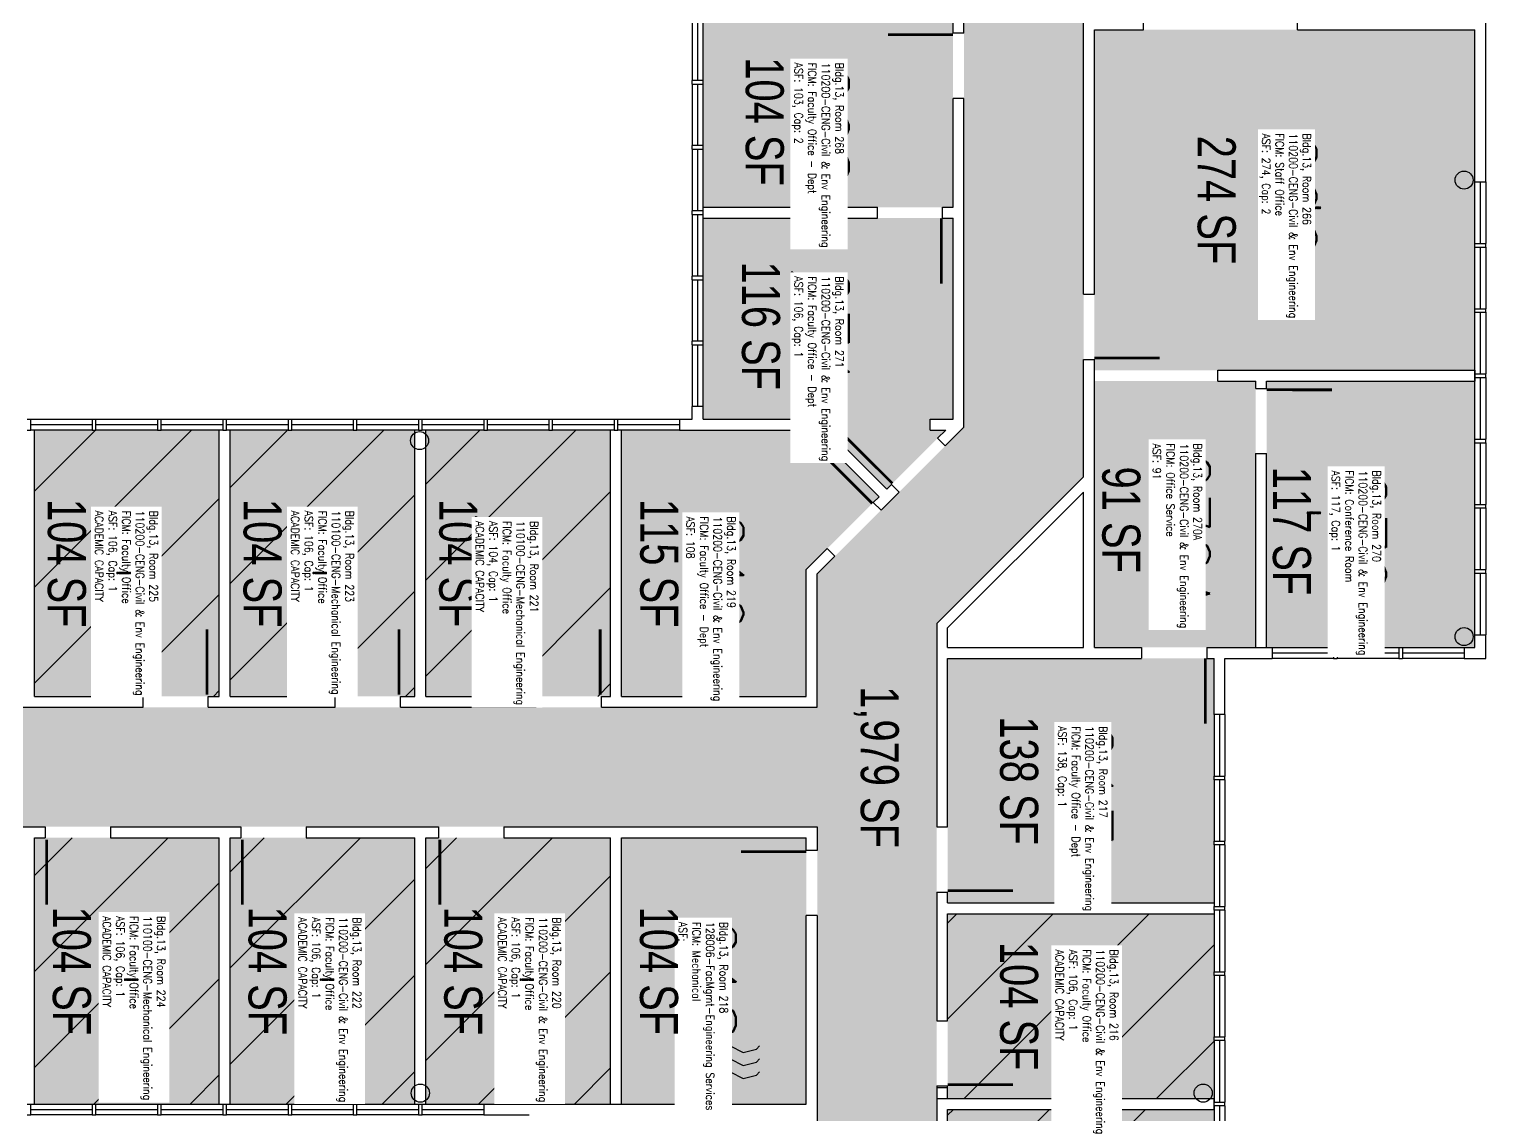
# Model space of a CAD drawing. Header units: inches. Extents: x -1297 to 2310, y -3 to 2532.
# Drawn here: x 1311 to 2115, y 1500 to 2099 of the extents above; entities that cross this region are included whole.
import ezdxf
from ezdxf.enums import TextEntityAlignment as Align

# ---------------------------------------------------------------- set-up
doc = ezdxf.new("R2010")
doc.units = ezdxf.units.IN
doc.header["$LTSCALE"] = 100
doc.header["$MEASUREMENT"] = 0
doc.layers.get('0').update_dxf_attribs({"linetype": 'CONTINUOUS'})
for name, color, linetype in [('A-COLS', 5, 'CONTINUOUS'), ('A-DOOR', 2, 'CONTINUOUS'), ('A-GLAZ', 1, 'CONTINUOUS'), ('A-GLAZ-SILL', 2, 'CONTINUOUS'), ('A-IDEN-ICON', 4, 'CONTINUOUS'), ('A-IDEN-RNUM', 7, 'CONTINUOUS'), ('A-IDEN-SNUM', 4, 'CONTINUOUS'), ('A-IDEN-VNUM', 4, 'CONTINUOUS'), ('A-WALL', 5, 'CONTINUOUS'), ('AREA-TEXT', 3, 'CONTINUOUS'), ('Rooms-Capacity', 4, 'CONTINUOUS'), ('Rooms-Category-Color', 7, 'CONTINUOUS'), ('Rooms-College-Color', 7, 'CONTINUOUS'), ('Rooms-Department-Color', 7, 'CONTINUOUS'), ('Rooms-Division-Color', 7, 'CONTINUOUS'), ('Rooms-Information', 7, 'CONTINUOUS')]:
    doc.layers.add(name, color=color, linetype=linetype)
doc.styles.add('AREA', font='arial.ttf', dxfattribs={"width": 0.75, "height": 24})
doc.styles.add('ROOMSNUMBER', font='txt.shx', dxfattribs={"height": 0.03})
doc.styles.add('ROOMVNUMBER', font='simplex.shx', dxfattribs={"width": 0.85})

# ---------------------------------------------------------------- blocks, each defined once
blk = doc.blocks.new('CPMECH')
for p, q in [((0.015, 0.035), (0.045, 0.045)), ((0.045, 0.045), (0.085, 0.025)), ((0.125, 0.035), (0.135, 0.045)), ((0.005, 0.025), (0.015, 0.035)), ((0.015, -0.005), (0.045, 0.005)), ((0.045, 0.005), (0.085, -0.015)), ((0.085, 0.025), (0.125, 0.035)), ((0.125, -0.005), (0.135, 0.005)), ((0.005, -0.015), (0.015, -0.005)), ((0.015, -0.045), (0.045, -0.035)), ((0.045, -0.035), (0.085, -0.055)), ((0.085, -0.015), (0.125, -0.005)), ((0.125, -0.045), (0.135, -0.035)), ((0.005, -0.055), (0.015, -0.045)), ((0.085, -0.055), (0.125, -0.045))]:
    blk.add_line(p, q)
for points in [[(-0.025, -0.005, 0, 0.02, 0), (-0.025, 0.035, 0.02, 0.02, 0), (-0.025, 0.055, 0.02, 0, 0), (-0.025, 0.065, 0, 0, 0)], [(-0.025, -0.005, 0, 0.02, 0), (-0.025, -0.045, 0.02, 0.02, 0), (-0.025, -0.065, 0.02, 0, 0), (-0.025, -0.075, 0, 0, 0)]]:
    blk.add_lwpolyline(points, format="xyseb")
at = {"const_width": 0.0075}
blk.add_lwpolyline([(-0.0682, -0.0069, 1), (-0.0618, -0.0031, 1)], format="xyb", close=True, dxfattribs=at)
at = {"const_width": 0.015}
blk.add_lwpolyline([(-0.025, -0.005), (-0.065, -0.005)], dxfattribs=at)

msp = doc.modelspace()

# ---------------------------------------------------------------- hatches: boundary and pattern name
at = {"layer": 'Rooms-Capacity'}
h = msp.add_hatch(dxfattribs=at)
h.set_pattern_fill('ANSI31', color=256, scale=300, style=0)
h.paths.add_polyline_path([(1314, 1878), (1416, 1878), (1416, 1731), (1314, 1731)])
h = msp.add_hatch(dxfattribs=at)
h.set_pattern_fill('ANSI31', color=256, scale=300, style=0)
h.paths.add_polyline_path([(1422, 1878), (1524, 1878), (1524, 1731), (1422, 1731)])
h = msp.add_hatch(dxfattribs=at)
h.set_pattern_fill('ANSI31', color=256, scale=300, style=0)
h.paths.add_polyline_path([(1530, 1878), (1632, 1878), (1632, 1731), (1530, 1731)])
h = msp.add_hatch(dxfattribs=at)
h.set_pattern_fill('ANSI31', color=256, scale=300, style=0)
h.paths.add_polyline_path([(1314, 1653), (1416, 1653), (1416, 1506), (1314, 1506)])
h = msp.add_hatch(dxfattribs=at)
h.set_pattern_fill('ANSI31', color=256, scale=300, style=0)
h.paths.add_polyline_path([(1422, 1653), (1524, 1653), (1524, 1506), (1422, 1506)])
h = msp.add_hatch(dxfattribs=at)
h.set_pattern_fill('ANSI31', color=256, scale=300, style=0)
h.paths.add_polyline_path([(1530, 1653), (1632, 1653), (1632, 1506), (1530, 1506)])
h = msp.add_hatch(dxfattribs=at)
h.set_pattern_fill('ANSI31', color=256, scale=300, style=0)
h.paths.add_polyline_path([(1818, 1611), (1965, 1611), (1965, 1509), (1818, 1509)])
h = msp.add_hatch(dxfattribs=at)
h.set_pattern_fill('ANSI31', color=256, scale=300, style=0)
h.paths.add_polyline_path([(1818, 1503), (1965, 1503), (1965, 1401), (1818, 1401)])
at = {"layer": 'Rooms-Category-Color', "true_color": 0xadadad}
for points in [[(1812, 1011), (1812, 1771.24), (1893, 1852.24), (1893, 2105), (1920, 2105), (1920, 2373), (522, 2373), (522, 2203), (562, 2203), (562, 1972), (512, 1972), (512, 1910), (562, 1910), (562, 1589), (514, 1589), (514, 1523), (494, 1503), (494, 1053), (560, 1053), (560, 1475.66), (629, 1544.66), (629, 1659), (629, 2209), (635, 2209), (635, 2193), (672, 2193), (672, 2307), (1827, 2307), (1827, 1879.58), (1746, 1798.58), (1746, 1659), (1746, 1011)], [(629, 1725), (1746, 1725), (1746, 1659), (629, 1659)], [(1638, 1653), (1740, 1653), (1740, 1506), (1638, 1506)]]:
    msp.add_hatch(color=253, dxfattribs=at).paths.add_polyline_path(points)
at = {"layer": 'Rooms-Category-Color', "true_color": 0xfa9ba3}
for points in [[(1821, 2001), (1821, 2109), (1683, 2109), (1683, 2001)], [(1899, 2099), (2109, 2099), (2109, 1911), (1899, 1911)], [(1683, 1995), (1821, 1995), (1821, 1884), (1808.39, 1884), (1808.39, 1878), (1816.93, 1878), (1784.38, 1845.44), (1745.82, 1884), (1683, 1884)], [(1899, 1905), (1988, 1905), (1988, 1758), (1899, 1758)], [(1994, 1905), (2109, 1905), (2109, 1758), (1994, 1758)], [(1314, 1878), (1416, 1878), (1416, 1731), (1314, 1731)], [(1422, 1878), (1524, 1878), (1524, 1731), (1422, 1731)], [(1530, 1878), (1632, 1878), (1632, 1731), (1530, 1731)], [(1638, 1878), (1743.34, 1878), (1780.14, 1841.2), (1740, 1801.07), (1740, 1731), (1638, 1731)], [(1818, 1752), (1965, 1752), (1965, 1617), (1818, 1617)], [(1314, 1653), (1416, 1653), (1416, 1506), (1314, 1506)], [(1422, 1653), (1524, 1653), (1524, 1506), (1422, 1506)], [(1530, 1653), (1632, 1653), (1632, 1506), (1530, 1506)], [(1818, 1611), (1965, 1611), (1965, 1509), (1818, 1509)], [(1818, 1503), (1965, 1503), (1965, 1401), (1818, 1401)]]:
    msp.add_hatch(color=241, dxfattribs=at).paths.add_polyline_path(points)
at = {"layer": 'Rooms-College-Color', "true_color": 0xadadad}
for points in [[(1812, 1011), (1812, 1771.24), (1893, 1852.24), (1893, 2105), (1920, 2105), (1920, 2373), (522, 2373), (522, 2203), (562, 2203), (562, 1972), (512, 1972), (512, 1910), (562, 1910), (562, 1589), (514, 1589), (514, 1523), (494, 1503), (494, 1053), (560, 1053), (560, 1475.66), (629, 1544.66), (629, 1659), (629, 2209), (635, 2209), (635, 2193), (672, 2193), (672, 2307), (1827, 2307), (1827, 1879.58), (1746, 1798.58), (1746, 1659), (1746, 1011)], [(629, 1725), (1746, 1725), (1746, 1659), (629, 1659)], [(1638, 1653), (1740, 1653), (1740, 1506), (1638, 1506)]]:
    msp.add_hatch(color=253, dxfattribs=at).paths.add_polyline_path(points)
at = {"layer": 'Rooms-College-Color', "true_color": 0x80bc67}
for points in [[(1821, 2001), (1821, 2109), (1683, 2109), (1683, 2001)], [(1899, 2099), (2109, 2099), (2109, 1911), (1899, 1911)], [(1683, 1995), (1821, 1995), (1821, 1884), (1808.39, 1884), (1808.39, 1878), (1816.93, 1878), (1784.38, 1845.44), (1745.82, 1884), (1683, 1884)], [(1899, 1905), (1988, 1905), (1988, 1758), (1899, 1758)], [(1994, 1905), (2109, 1905), (2109, 1758), (1994, 1758)], [(1638, 1878), (1743.34, 1878), (1780.14, 1841.2), (1740, 1801.07), (1740, 1731), (1638, 1731)], [(1818, 1752), (1965, 1752), (1965, 1617), (1818, 1617)]]:
    msp.add_hatch(color=83, dxfattribs=at).paths.add_polyline_path(points)
at = {"layer": 'Rooms-College-Color', "true_color": 0x99d7b2}
for points in [[(1314, 1878), (1416, 1878), (1416, 1731), (1314, 1731)], [(1422, 1878), (1524, 1878), (1524, 1731), (1422, 1731)], [(1530, 1878), (1632, 1878), (1632, 1731), (1530, 1731)], [(1314, 1653), (1416, 1653), (1416, 1506), (1314, 1506)], [(1422, 1653), (1524, 1653), (1524, 1506), (1422, 1506)], [(1530, 1653), (1632, 1653), (1632, 1506), (1530, 1506)], [(1818, 1611), (1965, 1611), (1965, 1509), (1818, 1509)], [(1818, 1503), (1965, 1503), (1965, 1401), (1818, 1401)]]:
    msp.add_hatch(color=253, dxfattribs=at).paths.add_polyline_path(points)
at = {"layer": 'Rooms-Department-Color', "true_color": 0xacacac}
for points in [[(1812, 1011), (1812, 1771.24), (1893, 1852.24), (1893, 2105), (1920, 2105), (1920, 2373), (522, 2373), (522, 2203), (562, 2203), (562, 1972), (512, 1972), (512, 1910), (562, 1910), (562, 1589), (514, 1589), (514, 1523), (494, 1503), (494, 1053), (560, 1053), (560, 1475.66), (629, 1544.66), (629, 1659), (629, 2209), (635, 2209), (635, 2193), (672, 2193), (672, 2307), (1827, 2307), (1827, 1879.58), (1746, 1798.58), (1746, 1659), (1746, 1011)], [(629, 1725), (1746, 1725), (1746, 1659), (629, 1659)], [(1638, 1653), (1740, 1653), (1740, 1506), (1638, 1506)]]:
    msp.add_hatch(color=253, dxfattribs=at).paths.add_polyline_path(points)
at = {"layer": 'Rooms-Department-Color', "true_color": 0x99d7b2}
for points in [[(1821, 2001), (1821, 2109), (1683, 2109), (1683, 2001)], [(1899, 2099), (2109, 2099), (2109, 1911), (1899, 1911)], [(1683, 1995), (1821, 1995), (1821, 1884), (1808.39, 1884), (1808.39, 1878), (1816.93, 1878), (1784.38, 1845.44), (1745.82, 1884), (1683, 1884)], [(1899, 1905), (1988, 1905), (1988, 1758), (1899, 1758)], [(1994, 1905), (2109, 1905), (2109, 1758), (1994, 1758)], [(1314, 1878), (1416, 1878), (1416, 1731), (1314, 1731)], [(1422, 1878), (1524, 1878), (1524, 1731), (1422, 1731)], [(1530, 1878), (1632, 1878), (1632, 1731), (1530, 1731)], [(1638, 1878), (1743.34, 1878), (1780.14, 1841.2), (1740, 1801.07), (1740, 1731), (1638, 1731)], [(1818, 1752), (1965, 1752), (1965, 1617), (1818, 1617)], [(1314, 1653), (1416, 1653), (1416, 1506), (1314, 1506)], [(1422, 1653), (1524, 1653), (1524, 1506), (1422, 1506)], [(1530, 1653), (1632, 1653), (1632, 1506), (1530, 1506)], [(1818, 1611), (1965, 1611), (1965, 1509), (1818, 1509)], [(1818, 1503), (1965, 1503), (1965, 1401), (1818, 1401)]]:
    msp.add_hatch(color=253, dxfattribs=at).paths.add_polyline_path(points)
at = {"layer": 'Rooms-Division-Color', "true_color": 0xadadad}
for points in [[(1812, 1011), (1812, 1771.24), (1893, 1852.24), (1893, 2105), (1920, 2105), (1920, 2373), (522, 2373), (522, 2203), (562, 2203), (562, 1972), (512, 1972), (512, 1910), (562, 1910), (562, 1589), (514, 1589), (514, 1523), (494, 1503), (494, 1053), (560, 1053), (560, 1475.66), (629, 1544.66), (629, 1659), (629, 2209), (635, 2209), (635, 2193), (672, 2193), (672, 2307), (1827, 2307), (1827, 1879.58), (1746, 1798.58), (1746, 1659), (1746, 1011)], [(629, 1725), (1746, 1725), (1746, 1659), (629, 1659)], [(1638, 1653), (1740, 1653), (1740, 1506), (1638, 1506)]]:
    msp.add_hatch(color=253, dxfattribs=at).paths.add_polyline_path(points)
at = {"layer": 'Rooms-Division-Color', "true_color": 0x99d7b2}
for points in [[(1821, 2001), (1821, 2109), (1683, 2109), (1683, 2001)], [(1899, 2099), (2109, 2099), (2109, 1911), (1899, 1911)], [(1683, 1995), (1821, 1995), (1821, 1884), (1808.39, 1884), (1808.39, 1878), (1816.93, 1878), (1784.38, 1845.44), (1745.82, 1884), (1683, 1884)], [(1899, 1905), (1988, 1905), (1988, 1758), (1899, 1758)], [(1994, 1905), (2109, 1905), (2109, 1758), (1994, 1758)], [(1314, 1878), (1416, 1878), (1416, 1731), (1314, 1731)], [(1422, 1878), (1524, 1878), (1524, 1731), (1422, 1731)], [(1530, 1878), (1632, 1878), (1632, 1731), (1530, 1731)], [(1638, 1878), (1743.34, 1878), (1780.14, 1841.2), (1740, 1801.07), (1740, 1731), (1638, 1731)], [(1818, 1752), (1965, 1752), (1965, 1617), (1818, 1617)], [(1314, 1653), (1416, 1653), (1416, 1506), (1314, 1506)], [(1422, 1653), (1524, 1653), (1524, 1506), (1422, 1506)], [(1530, 1653), (1632, 1653), (1632, 1506), (1530, 1506)], [(1818, 1611), (1965, 1611), (1965, 1509), (1818, 1509)], [(1818, 1503), (1965, 1503), (1965, 1401), (1818, 1401)]]:
    msp.add_hatch(color=253, dxfattribs=at).paths.add_polyline_path(points)

# ---------------------------------------------------------------- linework, layer by layer
at = {"layer": 'A-COLS'}
msp.add_lwpolyline([(1812, 1515), (1812, 1509), (1818, 1509), (1818, 1515)], close=True, dxfattribs=at)
for centre in [(2103, 2016), (1526.58, 1872.2), (2103, 1764), (1527, 1512), (1599, 1512), (1959, 1512)]:
    msp.add_circle(centre, 5, dxfattribs=at)
at = {"layer": 'A-DOOR'}
for points in [[(1821, 2096.25, 1.5, 1.5, 0), (1785, 2096.25, 0, 0, 0), (1785, 2095.5, 0, 0, 0.414214), (1822.5, 2061, 0, 0, 0.414214)], [(1814.46, 1994.86, 1.5, 1.5, 0), (1814.46, 1958.86, 0, 0, 0), (1813.71, 1958.86, 0, 0, -0.414214), (1779.21, 1996.36, 0, 0, -0.414214)], [(1899, 1917.75, 1.5, 1.5, 0), (1935, 1917.75, 0, 0, 0), (1935, 1918.5, 0, 0, 0.414214), (1897.5, 1953, 0, 0, 0.414214)], [(1994, 1900.24, 1.5, 1.5, 0), (2030, 1900.21, 0, 0, 0), (2030, 1899.46, 0, 0, -0.414214), (1992.46, 1865, 0, 0, -0.414214)], [(1787.53, 1848.53, 1.5, 1.5, 0), (1762.03, 1873.94, 0, 0, 0), (1762.55, 1874.47, 0, 0, -0.414214), (1813.47, 1872.45, 0, 0, -0.414214)], [(1776.47, 1837.47, 1.5, 1.5, 0), (1750.97, 1862.88, 0, 0, 0), (1750.44, 1862.35, 0, 0, 0.414214), (1752.65, 1811.44, 0, 0, 0.414214)], [(1409.25, 1732, 1.5, 1.5, 0), (1409.25, 1768, 0, 0, 0), (1408.5, 1768, 0, 0, 0.414214), (1374, 1730.5, 0, 0, 0.414214)], [(1515.25, 1732, 1.5, 1.5, 0), (1515.25, 1768, 0, 0, 0), (1514.5, 1768, 0, 0, 0.414214), (1480, 1730.5, 0, 0, 0.414214)], [(1626.25, 1732, 1.5, 1.5, 0), (1626.25, 1768, 0, 0, 0), (1625.5, 1768, 0, 0, 0.414214), (1591, 1730.5, 0, 0, 0.414214)], [(1960.24, 1752, 1.5, 1.5, 0), (1960.21, 1716, 0, 0, 0), (1959.46, 1716, 0, 0, -0.414214), (1925, 1753.54, 0, 0, -0.414214)], [(1818, 1623.75, 1.5, 1.5, 0), (1854, 1623.75, 0, 0, 0), (1854, 1624.5, 0, 0, 0.414214), (1816.5, 1659, 0, 0, 0.414214)], [(1320.75, 1652, 1.5, 1.5, 0), (1320.75, 1616, 0, 0, 0), (1321.5, 1616, 0, 0, 0.414214), (1356, 1653.5, 0, 0, 0.414214)], [(1428.75, 1652, 1.5, 1.5, 0), (1428.75, 1616, 0, 0, 0), (1429.5, 1616, 0, 0, 0.414214), (1464, 1653.5, 0, 0, 0.414214)], [(1537.75, 1652, 1.5, 1.5, 0), (1537.75, 1616, 0, 0, 0), (1538.5, 1616, 0, 0, 0.414214), (1573, 1653.5, 0, 0, 0.414214)], [(1740, 1645.25, 1.5, 1.5, 0), (1704, 1645.25, 0, 0, 0), (1704, 1644.5, 0, 0, 0.414214), (1741.5, 1610, 0, 0, 0.414214)], [(1818, 1516.75, 1.5, 1.5, 0), (1854, 1516.75, 0, 0, 0), (1854, 1517.5, 0, 0, 0.414214), (1816.5, 1552, 0, 0, 0.414214)]]:
    msp.add_lwpolyline(points, format="xyseb", dxfattribs=at)
at = {"layer": 'A-GLAZ'}
for p, q in [((1680, 2105), (1680, 2071)), ((1680, 2069), (1680, 2035)), ((1680, 2033), (1680, 1999)), ((2112, 1981), (2112, 2015)), ((1680, 1997), (1680, 1963)), ((2112, 1945), (2112, 1979)), ((1680, 1961), (1680, 1927)), ((2112, 1909), (2112, 1943)), ((1680, 1925), (1680, 1891)), ((2112, 1873), (2112, 1907)), ((1312, 1881), (1346, 1881)), ((1348, 1881), (1382, 1881)), ((1384, 1881), (1418, 1881)), ((1420, 1881), (1454, 1881)), ((1456, 1881), (1490, 1881)), ((1492, 1881), (1526, 1881)), ((1528, 1881), (1562, 1881)), ((1564, 1881), (1598, 1881)), ((1600, 1881), (1634, 1881)), ((1636, 1881), (1670, 1881)), ((2112, 1837), (2112, 1871)), ((2112, 1801), (2112, 1835)), ((2112, 1765), (2112, 1799)), ((1997, 1755), (2031, 1755)), ((2033, 1755), (2067, 1755)), ((2069, 1755), (2103, 1755)), ((1968, 1721), (1968, 1687)), ((1968, 1685), (1968, 1651)), ((1968, 1649), (1968, 1615)), ((1968, 1613), (1968, 1579)), ((1968, 1577), (1968, 1543)), ((1968, 1541), (1968, 1507)), ((1968, 1505), (1968, 1471)), ((1312, 1503), (1346, 1503)), ((1348, 1503), (1382, 1503)), ((1384, 1503), (1418, 1503)), ((1420, 1503), (1454, 1503)), ((1456, 1503), (1490, 1503)), ((1492, 1503), (1526, 1503)), ((1528, 1503), (1562, 1503))]:
    msp.add_line(p, q, dxfattribs=at)
at = {"layer": 'A-GLAZ-SILL'}
for p, q in [((1677, 2105), (1677, 2071)), ((1683, 2071), (1683, 2105)), ((1677, 2069), (1677, 2035)), ((1683, 2035), (1683, 2069)), ((1677, 2033), (1677, 1999)), ((1683, 1999), (1683, 2033)), ((2109, 1981), (2109, 2015)), ((2115, 2015), (2115, 1981)), ((1677, 1997), (1677, 1963)), ((1683, 1963), (1683, 1997)), ((2109, 1945), (2109, 1979)), ((2115, 1979), (2115, 1945)), ((1677, 1961), (1677, 1927)), ((1683, 1927), (1683, 1961)), ((2109, 1909), (2109, 1943)), ((2115, 1943), (2115, 1909)), ((1677, 1925), (1677, 1891)), ((1683, 1891), (1683, 1925)), ((2109, 1873), (2109, 1907)), ((2115, 1907), (2115, 1873)), ((1312, 1884), (1346, 1884)), ((1348, 1884), (1382, 1884)), ((1384, 1884), (1418, 1884)), ((1420, 1884), (1454, 1884)), ((1456, 1884), (1490, 1884)), ((1492, 1884), (1526, 1884)), ((1528, 1884), (1562, 1884)), ((1564, 1884), (1598, 1884)), ((1600, 1884), (1634, 1884)), ((1636, 1884), (1670, 1884)), ((1346, 1878), (1312, 1878)), ((1382, 1878), (1348, 1878)), ((1418, 1878), (1384, 1878)), ((1454, 1878), (1420, 1878)), ((1490, 1878), (1456, 1878)), ((1526, 1878), (1492, 1878)), ((1562, 1878), (1528, 1878)), ((1598, 1878), (1564, 1878)), ((1634, 1878), (1600, 1878)), ((1670, 1878), (1636, 1878)), ((2109, 1837), (2109, 1871)), ((2115, 1871), (2115, 1837)), ((2109, 1801), (2109, 1835)), ((2115, 1835), (2115, 1801)), ((2109, 1765), (2109, 1799)), ((2115, 1799), (2115, 1765)), ((1997, 1758), (2031, 1758)), ((2033, 1758), (2067, 1758)), ((2069, 1758), (2103, 1758)), ((2031, 1752), (1997, 1752)), ((2067, 1752), (2033, 1752)), ((2103, 1752), (2069, 1752)), ((1965, 1721), (1965, 1687)), ((1971, 1721), (1971, 1687)), ((1965, 1685), (1965, 1651)), ((1971, 1685), (1971, 1651)), ((1965, 1649), (1965, 1615)), ((1971, 1649), (1971, 1615)), ((1965, 1613), (1965, 1579)), ((1971, 1613), (1971, 1579)), ((1965, 1577), (1965, 1543)), ((1971, 1577), (1971, 1543)), ((1965, 1541), (1965, 1507)), ((1971, 1541), (1971, 1507)), ((1312, 1506), (1346, 1506)), ((1348, 1506), (1382, 1506)), ((1384, 1506), (1418, 1506)), ((1420, 1506), (1454, 1506)), ((1456, 1506), (1490, 1506)), ((1492, 1506), (1526, 1506)), ((1528, 1506), (1562, 1506)), ((1965, 1505), (1965, 1471)), ((1971, 1505), (1971, 1471)), ((1346, 1500), (1312, 1500)), ((1382, 1500), (1348, 1500)), ((1418, 1500), (1384, 1500)), ((1454, 1500), (1420, 1500)), ((1490, 1500), (1456, 1500)), ((1526, 1500), (1492, 1500)), ((1562, 1500), (1528, 1500))]:
    msp.add_line(p, q, dxfattribs=at)
at = {"layer": 'A-WALL'}
for p, q in [((1926, 2099), (1926, 2229)), ((1821, 2097), (1821, 2205)), ((1827, 2097), (1827, 2205)), ((2115, 2015), (2115, 2113.5)), ((1893, 1953), (1893, 2105)), ((1899, 2099), (1926, 2099)), ((1899, 1953), (1899, 2099)), ((2011, 2099), (2011, 2105)), ((2011, 2099), (2109, 2099)), ((2109, 2015), (2109, 2099)), ((1827, 2097), (1821, 2097)), ((1683, 2071), (1677, 2071)), ((1677, 2069), (1677, 2071)), ((1677, 2069), (1683, 2069)), ((1683, 2069), (1683, 2071)), ((1821, 2001), (1821, 2061)), ((1827, 2061), (1821, 2061)), ((1827, 1879.58), (1827, 2061)), ((1683, 2035), (1677, 2035)), ((1677, 2033), (1677, 2035)), ((1683, 2033), (1683, 2035)), ((1677, 2033), (1683, 2033)), ((2109, 2015), (2115, 2015)), ((1683, 1999), (1677, 1999)), ((1677, 1997), (1677, 1999)), ((1677, 1997), (1683, 1997)), ((1683, 2001), (1779.21, 2001)), ((1683, 1997), (1683, 1999)), ((1683, 1995), (1779.21, 1995)), ((1779.21, 1995), (1779.21, 2001)), ((1815.21, 1995), (1815.21, 2001)), ((1815.21, 2001), (1821, 2001)), ((1815.21, 1995), (1821, 1995)), ((1821, 1884), (1821, 1995)), ((2109, 1981), (2115, 1981)), ((2109, 1979), (2109, 1981)), ((2109, 1979), (2115, 1979)), ((2115, 1979), (2115, 1981)), ((1683, 1963), (1677, 1963)), ((1677, 1961), (1677, 1963)), ((1683, 1961), (1683, 1963)), ((1677, 1961), (1683, 1961)), ((1893, 1953), (1899, 1953)), ((2109, 1943), (2109, 1945)), ((2109, 1945), (2115, 1945)), ((2109, 1943), (2115, 1943)), ((2115, 1943), (2115, 1945)), ((1683, 1927), (1677, 1927)), ((1677, 1925), (1677, 1927)), ((1677, 1925), (1683, 1925)), ((1683, 1925), (1683, 1927)), ((1893, 1852.24), (1893, 1917)), ((1893, 1917), (1899, 1917)), ((1899, 1758), (1899, 1917)), ((1967, 1911), (2109, 1911)), ((1967, 1905), (1967, 1911)), ((2109, 1911), (2109, 1905)), ((2109, 1909), (2115, 1909)), ((2109, 1907), (2109, 1909)), ((2109, 1907), (2115, 1907)), ((2115, 1907), (2115, 1909)), ((1967, 1905), (1988, 1905)), ((1988, 1901), (1988, 1905)), ((1988, 1901), (1994, 1900.99)), ((1994, 1905), (2109, 1905)), ((1994, 1901), (1994, 1905)), ((1677, 1884), (1677, 1891)), ((1683, 1891), (1677, 1891)), ((1683, 1884), (1683, 1891)), ((1310, 1884), (1312, 1884)), ((1312, 1878), (1312, 1884)), ((1346, 1884), (1348, 1884)), ((1346, 1884), (1346, 1878)), ((1348, 1878), (1348, 1884)), ((1382, 1884), (1384, 1884)), ((1382, 1884), (1382, 1878)), ((1384, 1878), (1384, 1884)), ((1418, 1884), (1418, 1878)), ((1418, 1884), (1420, 1884)), ((1420, 1878), (1420, 1884)), ((1454, 1884), (1456, 1884)), ((1454, 1884), (1454, 1878)), ((1456, 1878), (1456, 1884)), ((1490, 1884), (1492, 1884)), ((1490, 1884), (1490, 1878)), ((1492, 1878), (1492, 1884)), ((1526, 1884), (1526, 1878)), ((1526, 1884), (1528, 1884)), ((1528, 1878), (1528, 1884)), ((1562, 1884), (1564, 1884)), ((1562, 1884), (1562, 1878)), ((1564, 1878), (1564, 1884)), ((1598, 1884), (1600, 1884)), ((1598, 1884), (1598, 1878)), ((1600, 1878), (1600, 1884)), ((1634, 1884), (1634, 1878)), ((1634, 1884), (1636, 1884)), ((1636, 1878), (1636, 1884)), ((1670, 1884), (1677, 1884)), ((1670, 1884), (1670, 1878)), ((1683, 1884), (1745.82, 1884)), ((1784.38, 1845.44), (1745.82, 1884)), ((1808.39, 1884), (1821, 1884)), ((1808.39, 1878), (1808.39, 1884)), ((1310, 1878), (1312, 1878)), ((1314, 1731), (1314, 1878)), ((1346, 1878), (1348, 1878)), ((1382, 1878), (1384, 1878)), ((1416, 1731), (1416, 1878)), ((1418, 1878), (1420, 1878)), ((1422, 1731), (1422, 1878)), ((1454, 1878), (1456, 1878)), ((1490, 1878), (1492, 1878)), ((1524, 1731), (1524, 1878)), ((1526, 1878), (1528, 1878)), ((1530, 1731), (1530, 1878)), ((1562, 1878), (1564, 1878)), ((1598, 1878), (1600, 1878)), ((1632, 1731), (1632, 1878)), ((1634, 1878), (1636, 1878)), ((1638, 1731), (1638, 1878)), ((1670, 1878), (1743.34, 1878)), ((1780.14, 1841.2), (1743.34, 1878)), ((1808.39, 1878), (1816.93, 1878)), ((1812.42, 1873.49), (1816.93, 1878)), ((1816.67, 1869.25), (1812.42, 1873.49)), ((1816.67, 1869.25), (1827, 1879.58)), ((1987.96, 1865), (1993.96, 1864.99)), ((1988, 1758), (1988, 1865)), ((1994, 1758), (1994, 1865)), ((2109, 1873), (2115, 1873)), ((2109, 1871), (2109, 1873)), ((2109, 1871), (2115, 1871)), ((2115, 1871), (2115, 1873)), ((1812, 1771.24), (1893, 1852.24)), ((1776.97, 1838.03), (1780.14, 1841.2)), ((1781.22, 1833.8), (1791.22, 1843.8)), ((1784.38, 1845.44), (1786.97, 1848.03)), ((1791.22, 1843.8), (1786.97, 1848.03)), ((1818, 1768.76), (1893, 1843.76)), ((1893, 1758), (1893, 1843.76)), ((1781.22, 1833.8), (1776.97, 1838.03)), ((2109, 1837), (2115, 1837)), ((2109, 1835), (2109, 1837)), ((2109, 1835), (2115, 1835)), ((2115, 1835), (2115, 1837)), ((1740, 1801.07), (1751.51, 1812.58)), ((1755.76, 1808.34), (1751.51, 1812.58)), ((1740, 1731), (1740, 1801.07)), ((1746, 1798.58), (1755.76, 1808.34)), ((2109, 1801), (2115, 1801)), ((2109, 1799), (2109, 1801)), ((2115, 1799), (2115, 1801)), ((1746, 1725), (1746, 1798.58)), ((2109, 1799), (2115, 1799)), ((1812, 1771.24), (1812, 1659)), ((1818, 1758), (1818, 1768.76)), ((2109, 1758), (2109, 1765)), ((2109, 1765), (2115, 1765)), ((2115, 1752), (2115, 1765)), ((1818, 1758), (1893, 1758)), ((1899, 1758), (1925, 1758)), ((1925, 1758.04), (1924.99, 1752.04)), ((1961, 1758), (1960.99, 1752)), ((1961, 1758), (1997, 1758)), ((1997, 1758), (1997, 1752)), ((2031, 1758), (2031, 1752)), ((2031, 1758), (2033, 1758)), ((2033, 1758), (2033, 1752)), ((2067, 1758), (2067, 1752)), ((2067, 1758), (2069, 1758)), ((2069, 1758), (2069, 1752)), ((2103, 1758), (2103, 1752)), ((2103, 1758), (2109, 1758)), ((1818, 1752), (1925, 1752)), ((1818, 1659), (1818, 1752)), ((1961, 1752), (1965, 1752)), ((1965, 1721), (1965, 1752)), ((1971, 1752), (1997, 1752)), ((1971, 1721), (1971, 1752)), ((2031, 1752), (2033, 1752)), ((2067, 1752), (2069, 1752)), ((2103, 1752), (2115, 1752)), ((1314, 1731), (1374, 1731)), ((1374, 1725), (1374, 1731)), ((1410, 1725), (1410, 1731)), ((1410, 1731), (1416, 1731)), ((1422, 1731), (1480, 1731)), ((1480, 1725), (1480, 1731)), ((1516, 1725), (1516, 1731)), ((1516, 1731), (1524, 1731)), ((1530, 1731), (1591, 1731)), ((1591, 1725), (1591, 1731)), ((1627, 1725), (1627, 1731)), ((1627, 1731), (1632, 1731)), ((1638, 1731), (1740, 1731)), ((1303, 1725), (1374, 1725)), ((1410, 1725), (1480, 1725)), ((1516, 1725), (1591, 1725)), ((1627, 1725), (1746, 1725)), ((1971, 1721), (1965, 1721)), ((1965, 1687), (1971, 1687)), ((1965, 1685), (1965, 1687)), ((1971, 1685), (1965, 1685)), ((1971, 1685), (1971, 1687)), ((1250, 1659), (1320, 1659)), ((1320, 1659), (1320, 1653)), ((1356, 1659), (1356, 1653)), ((1356, 1659), (1428, 1659)), ((1428, 1659), (1428, 1653)), ((1464, 1659), (1464, 1653)), ((1464, 1659), (1537, 1659)), ((1537, 1659), (1537, 1653)), ((1573, 1659), (1573, 1653)), ((1573, 1659), (1746, 1659)), ((1746, 1659), (1746, 1646)), ((1812, 1659), (1818, 1659)), ((1314, 1506), (1314, 1653)), ((1314, 1653), (1320, 1653)), ((1356, 1653), (1416, 1653)), ((1416, 1506), (1416, 1653)), ((1422, 1506), (1422, 1653)), ((1422, 1653), (1428, 1653)), ((1464, 1653), (1524, 1653)), ((1524, 1506), (1524, 1653)), ((1530, 1506), (1530, 1653)), ((1530, 1653), (1537, 1653)), ((1573, 1653), (1632, 1653)), ((1632, 1506), (1632, 1653)), ((1638, 1506), (1638, 1653)), ((1638, 1653), (1740, 1653)), ((1740, 1646), (1740, 1653)), ((1965, 1649), (1965, 1651)), ((1965, 1651), (1971, 1651)), ((1971, 1649), (1965, 1649)), ((1971, 1649), (1971, 1651)), ((1746, 1646), (1740, 1646)), ((1812, 1623), (1818, 1623)), ((1812, 1623), (1812, 1552)), ((1818, 1617), (1818, 1623)), ((1818, 1617), (1965, 1617)), ((1740, 1506), (1740, 1610)), ((1746, 1610), (1740, 1610)), ((1746, 1610), (1746, 1494)), ((1818, 1611), (1965, 1611)), ((1818, 1552), (1818, 1611)), ((1965, 1615), (1971, 1615)), ((1965, 1613), (1965, 1615)), ((1971, 1613), (1965, 1613)), ((1971, 1613), (1971, 1615)), ((1965, 1579), (1971, 1579)), ((1965, 1577), (1965, 1579)), ((1971, 1577), (1965, 1577)), ((1971, 1577), (1971, 1579)), ((1812, 1552), (1818, 1552)), ((1965, 1541), (1965, 1543)), ((1965, 1543), (1971, 1543)), ((1971, 1541), (1965, 1541)), ((1971, 1541), (1971, 1543)), ((1812, 1516), (1818, 1516)), ((1812, 1516), (1812, 1443)), ((1818, 1509), (1818, 1516)), ((1310, 1506), (1312, 1506)), ((1312, 1500), (1312, 1506)), ((1346, 1506), (1346, 1500)), ((1346, 1506), (1348, 1506)), ((1348, 1500), (1348, 1506)), ((1382, 1506), (1382, 1500)), ((1382, 1506), (1384, 1506)), ((1384, 1500), (1384, 1506)), ((1418, 1506), (1420, 1506)), ((1418, 1506), (1418, 1500)), ((1420, 1500), (1420, 1506)), ((1454, 1506), (1454, 1500)), ((1454, 1506), (1456, 1506)), ((1456, 1500), (1456, 1506)), ((1490, 1506), (1490, 1500)), ((1490, 1506), (1492, 1506)), ((1492, 1500), (1492, 1506)), ((1526, 1506), (1528, 1506)), ((1526, 1506), (1526, 1500)), ((1528, 1500), (1528, 1506)), ((1562, 1506), (1740, 1506)), ((1562, 1506), (1562, 1500)), ((1562, 1506), (1564, 1506)), ((1818, 1509), (1965, 1509)), ((1965, 1503), (1965, 1509)), ((1965, 1507), (1971, 1507)), ((1965, 1505), (1965, 1507)), ((1971, 1505), (1965, 1505)), ((1971, 1505), (1971, 1507)), ((1310, 1500), (1312, 1500)), ((1346, 1500), (1348, 1500)), ((1382, 1500), (1384, 1500)), ((1418, 1500), (1420, 1500)), ((1454, 1500), (1456, 1500)), ((1490, 1500), (1492, 1500)), ((1526, 1500), (1528, 1500)), ((1562, 1500), (1564, 1500)), ((1562, 1500), (1587, 1500)), ((1818, 1503), (1965, 1503)), ((1818, 1443), (1818, 1503))]:
    msp.add_line(p, q, dxfattribs=at)

# ---------------------------------------------------------------- block references
at = {"layer": 'A-IDEN-ICON', "xscale": 180, "yscale": 180, "zscale": 180, "rotation": 359.9999999724303}
msp.add_blockref('CPMECH', (1689.94, 1529.99), dxfattribs=at)

# ---------------------------------------------------------------- texts
at = {"layer": 'A-IDEN-RNUM', "style": 'ROOMSNUMBER', "width": 0.85}
for s, p in [('0268-00', (1747.77, 2046.39)), ('0266-00', (2020.12, 2000.69)), ('0271-00', (1747.77, 1934.2)), ('0270-A0', (1947.24, 1824.37)), ('0270-00', (2020.12, 1832.31)), ('0225-00', (1363.3, 1799.12)), ('0223-00', (1471.48, 1799.12)), ('0221-00', (1573.31, 1799.12)), ('0219-00', (1689.62, 1799.12)), ('0217-00', (1893.28, 1682.7)), ('0224-00', (1367.49, 1574.64)), ('0222-00', (1475.54, 1574.64)), ('0220-00', (1585.75, 1574.64)), ('0218-00', (1685.43, 1574.64)), ('0216-00', (1893.28, 1560.11))]:
    msp.add_text(s, height=1, rotation=360, dxfattribs=at).set_placement(p, align=Align.MIDDLE)
at = {"layer": 'A-IDEN-SNUM', "style": 'ROOMSNUMBER', "width": 0.85}
for s, p in [('0130026800', (1747.77, 2046.39)), ('0130026600', (2020.12, 2000.69)), ('0130027100', (1747.77, 1934.2)), ('01300270A0', (1947.24, 1824.37)), ('0130027000', (2020.12, 1832.31)), ('0130022500', (1363.3, 1799.12)), ('0130022300', (1471.48, 1799.12)), ('0130022100', (1573.31, 1799.12)), ('0130021900', (1689.62, 1799.12)), ('0130021700', (1893.28, 1682.7)), ('0130022400', (1367.49, 1574.64)), ('0130022200', (1475.54, 1574.64)), ('0130022000', (1585.75, 1574.64)), ('0130021800', (1685.43, 1574.64)), ('0130021600', (1893.28, 1560.11))]:
    msp.add_text(s, height=1, rotation=360, dxfattribs=at).set_placement(p, align=Align.MIDDLE)
at = {"layer": 'A-IDEN-VNUM', "style": 'ROOMVNUMBER', "width": 0.85}
for s, p in [('268', (1747.77, 2046.39)), ('266', (2005.74, 2007.98)), ('271', (1747.77, 1934.2)), ('270A', (1946.96, 1822.19)), ('270', (2044.2, 1821.27)), ('225', (1363.3, 1799.12)), ('223', (1471.48, 1799.12)), ('221', (1573.31, 1799.12)), ('219', (1689.62, 1799.12)), ('217', (1893.28, 1682.7)), ('224', (1367.49, 1574.64)), ('222', (1475.54, 1574.64)), ('220', (1585.75, 1574.64)), ('218', (1685.43, 1574.64)), ('216', (1893.28, 1560.11))]:
    msp.add_text(s, height=31.5, rotation=270, dxfattribs=at).set_placement(p, align=Align.MIDDLE_CENTER)
at = {"layer": 'AREA-TEXT', "style": 'AREA', "width": 0.75}
for s, p in [('104 SF', (1717.06, 2048.31)), ('274 SF', (1966.46, 2005)), ('116 SF', (1714.99, 1935.59)), ('91 SF', (1913.83, 1828.51)), ('117 SF', (2007.99, 1822.31)), ('104 SF', (1331.94, 1804.5)), ('104 SF', (1439.94, 1804.5)), ('104 SF', (1547.94, 1804.5)), ('115 SF', (1658.86, 1804.5)), ('1,979 SF', (1780.55, 1692)), ('138 SF', (1857.44, 1684.5)), ('104 SF', (1334.71, 1579.5)), ('104 SF', (1442.71, 1579.5)), ('104 SF', (1550.71, 1579.5)), ('104 SF', (1658.71, 1579.5)), ('104 SF', (1857.44, 1560))]:
    msp.add_text(s, height=21, rotation=270, dxfattribs=at).set_placement(p, align=Align.MIDDLE_CENTER)

# ---------------------------------------------------------------- next in the draw order: texts
at = {"layer": 'Rooms-Information', "char_height": 4.5, "width": 100.8, "attachment_point": 7, "rotation": 270, "style": 'ROOMVNUMBER', "bg_fill": 3, "box_fill_scale": 1.5, "bg_fill_color": 256, "bg_fill_true_color": 13158600, "bg_fill_transparency": 0}
for s, insert in [('Bldg.13, Room 268^M^J110200-CENG-Civil & Env Engineering^M^JFICM: Faculty Office - Dept^M^JASF: 103, Cap: 2', (1732.02, 2080.82)), ('Bldg.13, Room 266^M^J110200-CENG-Civil & Env Engineering^M^JFICM: Staff Office^M^JASF: 274, Cap: 2', (1989.99, 2041.77)), ('Bldg.13, Room 271^M^J110200-CENG-Civil & Env Engineering^M^JFICM: Faculty Office - Dept^M^JASF: 106, Cap: 1', (1732.02, 1962.89)), ('Bldg.13, Room 270A^M^J110200-CENG-Civil & Env Engineering^M^JFICM: Office Service^M^JASF: 91', (1931.21, 1870.64)), ('Bldg.13, Room 270^M^J110200-CENG-Civil & Env Engineering^M^JFICM: Conference Room^M^JASF: 117, Cap: 1', (2028.45, 1855.7)), ('Bldg.13, Room 225^M^J110200-CENG-Civil & Env Engineering^M^JFICM: Faculty Office^M^JASF: 106, Cap: 1^M^JACADEMIC CAPACITY', (1347.55, 1833.54)), ('Bldg.13, Room 223^M^J110100-CENG-Mechanical Engineering^M^JFICM: Faculty Office^M^JASF: 106, Cap: 1^M^JACADEMIC CAPACITY', (1455.73, 1833.54)), ('Bldg.13, Room 221^M^J110100-CENG-Mechanical Engineering^M^JFICM: Faculty Office^M^JASF: 104, Cap: 1^M^JACADEMIC CAPACITY', (1557.56, 1827.8)), ('Bldg.13, Room 219^M^J110200-CENG-Civil & Env Engineering^M^JFICM: Faculty Office - Dept^M^JASF: 108', (1673.87, 1830.35)), ('Bldg.13, Room 217^M^J110200-CENG-Civil & Env Engineering^M^JFICM: Faculty Office - Dept^M^JASF: 138, Cap: 1', (1877.53, 1714.57)), ('Bldg.13, Room 224^M^J110100-CENG-Mechanical Engineering^M^JFICM: Faculty Office^M^JASF: 106, Cap: 1^M^JACADEMIC CAPACITY', (1351.74, 1609.71)), ('Bldg.13, Room 222^M^J110200-CENG-Civil & Env Engineering^M^JFICM: Faculty Office^M^JASF: 106, Cap: 1^M^JACADEMIC CAPACITY', (1459.79, 1609.07)), ('Bldg.13, Room 220^M^J110200-CENG-Civil & Env Engineering^M^JFICM: Faculty Office^M^JASF: 106, Cap: 1^M^JACADEMIC CAPACITY', (1570, 1609.07)), ('Bldg.13, Room 218^M^J128006-FacMgmt-Engineering Services^M^JFICM: Mechanical^M^JASF: ', (1669.68, 1606.52)), ('Bldg.13, Room 216^M^J110200-CENG-Civil & Env Engineering^M^JFICM: Faculty Office^M^JASF: 106, Cap: 1^M^JACADEMIC CAPACITY', (1877.53, 1591.35))]:
    msp.add_mtext(s, dxfattribs=dict(at, insert=insert))

doc.saveas('drawing.dxf')
